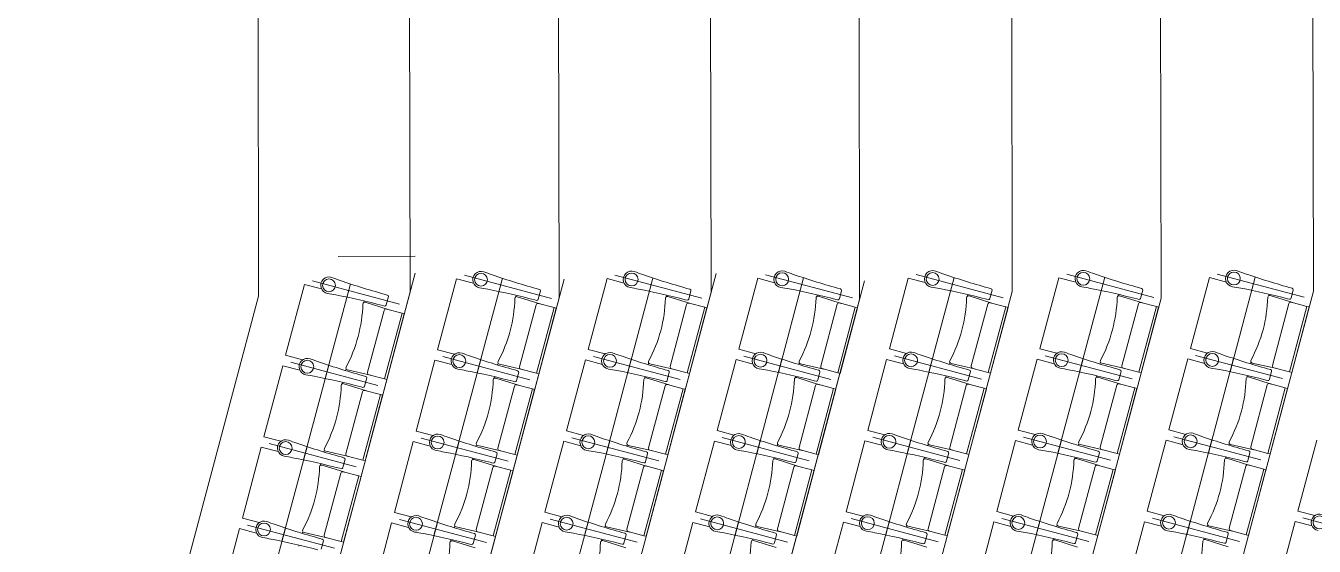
# Model space of a CAD drawing. Header units: millimetres. Extents: x 586 to 1010, y 369 to 668.
# Drawn here: x 692.66 to 701.21, y 467.9 to 471.35 of the extents above; entities that cross this region are included whole.
import ezdxf

# ---------------------------------------------------------------- set-up
doc = ezdxf.new("R2010")
doc.units = ezdxf.units.MM
doc.linetypes.add('CENTER', pattern=[2, 1.25, -0.25, 0.25, -0.25])
doc.linetypes.add('DASHED', pattern=[0.75, 0.5, -0.25])
doc.layers.add('plan line', color=7, linetype='Continuous', lineweight=15)

msp = doc.modelspace()

# ---------------------------------------------------------------- linework, layer by layer
at = {"color": 254, "lineweight": 25}
for points in [[(671.7124, 620.7085), (706.7355, 621.773), (754.2598, 613.8303), (814.6609, 600.1481), (855.7567, 598.0104), (895.0671, 567.0647), (920.0096, 542.0176), (952.0084, 521.2476), (977.2234, 504.6526), (979.6352, 479.2339), (986.3437, 463.8549), (988.7975, 462.3853)], [(654.944, 595.4717), (670.2671, 587.3174), (714.302, 595.1648), (787.0891, 595.1648), (819.3936, 580.9441), (821.0297, 562.8505), (813.4907, 552.7881), (808.7339, 539.6711), (796.4072, 534.7059), (791.0222, 527.249), (791.0222, 507.547), (797.3007, 476.5274), (814.9752, 463.8897), (836.1481, 474.6816), (874.0221, 478.5878), (885.7286, 462.7333), (863.0042, 436.0794), (845.7887, 420.6845), (845.1044, 408.6747)], [(639.2065, 583.4381), (644.7272, 575.638), (657.7961, 553.4401), (668.4043, 543.9291), (682.5178, 548.7307), (692.9838, 555.4778), (711.9339, 556.5828), (734.3456, 532.1334), (750.593, 477.7475), (754.1369, 444.164), (776.4657, 425.4473), (782.6172, 412.2355)]]:
    msp.add_spline(points, degree=3, dxfattribs=at)
at = {"layer": 'plan line'}
for p, q in [((694.2022, 469.5611), (694.1848, 480.569)), ((695.2092, 469.5887), (695.1919, 480.5447)), ((696.1986, 469.5496), (696.1812, 480.5868)), ((697.2082, 469.587), (697.1909, 480.5526)), ((698.195, 469.5381), (698.1775, 480.6046)), ((699.2085, 469.5901), (699.1912, 480.5558)), ((700.1792, 480.6025), (700.1966, 469.5465)), ((701.2087, 469.5933), (701.1914, 480.559)), ((694.7312, 469.8239), (695.2421, 469.8247)), ((695.2423, 469.7129), (693.7264, 464.0195)), ((696.2317, 469.6739), (694.7265, 464.0211)), ((695.5175, 469.6759), (695.3921, 469.205)), ((695.6301, 469.6459), (695.5175, 469.6759)), ((697.2413, 469.7113), (695.7267, 464.0227)), ((696.5176, 469.6775), (696.3922, 469.2066)), ((696.6303, 469.6475), (696.5176, 469.6775)), ((698.228, 469.6624), (696.7268, 464.0243)), ((697.5178, 469.6791), (697.3924, 469.2082)), ((697.6304, 469.6491), (697.5178, 469.6791)), ((698.5179, 469.6806), (698.3925, 469.2097)), ((698.6306, 469.6506), (698.5179, 469.6806)), ((699.518, 469.6822), (699.3926, 469.2113)), ((699.6307, 469.6522), (699.518, 469.6822)), ((700.5181, 469.6838), (700.3928, 469.2129)), ((700.6308, 469.6538), (700.5181, 469.6838)), ((693.6933, 463.8953), (695.2092, 469.5887)), ((694.5078, 469.6386), (694.3824, 469.1677)), ((694.6205, 469.6086), (694.5078, 469.6386)), ((695.6936, 463.8984), (697.2082, 469.587)), ((696.0598, 469.5395), (696.0743, 469.5948)), ((697.06, 469.5411), (697.0744, 469.5964)), ((697.6939, 463.9016), (699.2085, 469.5901)), ((698.0601, 469.5426), (698.0746, 469.5979)), ((699.0602, 469.5442), (699.0747, 469.5995)), ((699.6941, 463.9047), (701.2087, 469.5933)), ((700.0604, 469.5458), (700.0748, 469.6011)), ((700.9123, 469.5666), (700.9141, 469.5737)), ((701.0605, 469.5474), (701.0749, 469.6027)), ((692.6932, 463.8937), (694.2022, 469.5611)), ((694.6935, 463.8968), (696.1986, 469.5496)), ((694.9019, 469.5214), (694.9038, 469.5284)), ((695.0398, 469.4949), (695.0273, 469.498)), ((695.0501, 469.5021), (695.0646, 469.5574)), ((695.9116, 469.5587), (695.9135, 469.5658)), ((696.0495, 469.5323), (696.037, 469.5353)), ((696.6938, 463.9), (698.195, 469.5381)), ((696.9118, 469.5603), (696.9136, 469.5674)), ((697.0496, 469.5338), (697.0371, 469.5369)), ((697.9119, 469.5619), (697.9138, 469.5689)), ((698.0498, 469.5354), (698.0373, 469.5385)), ((700.1966, 469.5465), (698.694, 463.9031)), ((698.912, 469.5635), (698.9139, 469.5705)), ((699.0499, 469.537), (699.0374, 469.54)), ((699.9122, 469.565), (699.914, 469.5721)), ((700.05, 469.5386), (700.0375, 469.5416)), ((701.0501, 469.5401), (701.0376, 469.5432)), ((694.3824, 469.1677), (694.4951, 469.1377)), ((695.3921, 469.205), (695.5048, 469.175)), ((696.3922, 469.2066), (696.5049, 469.1766)), ((697.3924, 469.2082), (697.5051, 469.1782)), ((698.3925, 469.2097), (698.5052, 469.1797)), ((699.3926, 469.2113), (699.5053, 469.1813)), ((700.3928, 469.2129), (700.5054, 469.1829)), ((694.364, 469.0986), (694.2386, 468.6277)), ((694.4767, 469.0686), (694.364, 469.0986)), ((694.7807, 469.0662), (694.7829, 469.0743)), ((695.3737, 469.1359), (695.2483, 468.665)), ((695.4864, 469.1059), (695.3737, 469.1359)), ((695.7904, 469.1035), (695.7926, 469.1117)), ((696.3739, 469.1375), (696.2485, 468.6666)), ((696.4865, 469.1075), (696.3739, 469.1375)), ((696.7906, 469.1051), (696.7927, 469.1132)), ((697.374, 469.1391), (697.2486, 468.6682)), ((697.4867, 469.1091), (697.374, 469.1391)), ((697.7907, 469.1067), (697.7929, 469.1148)), ((698.3741, 469.1407), (698.2487, 468.6698)), ((698.4868, 469.1107), (698.3741, 469.1407)), ((698.7908, 469.1082), (698.793, 469.1164)), ((698.9165, 469.0042), (698.9309, 469.0595)), ((698.9165, 469.0042), (698.9309, 469.0595)), ((699.3742, 469.1422), (699.2489, 468.6713)), ((699.4869, 469.1122), (699.3742, 469.1422)), ((699.791, 469.1098), (699.7931, 469.118)), ((699.9166, 469.0058), (699.931, 469.0611)), ((699.9166, 469.0058), (699.931, 469.0611)), ((700.3744, 469.1438), (700.249, 468.6729)), ((700.487, 469.1138), (700.3744, 469.1438)), ((700.7911, 469.1114), (700.7932, 469.1195)), ((700.9167, 469.0074), (700.9311, 469.0627)), ((700.9167, 469.0074), (700.9311, 469.0627)), ((694.7582, 468.9814), (694.76, 468.9885)), ((694.9064, 468.9622), (694.9208, 469.0174)), ((694.9064, 468.9622), (694.9208, 469.0174)), ((695.7678, 469.0187), (695.7697, 469.0258)), ((695.9057, 468.9923), (695.8932, 468.9953)), ((695.9057, 468.9923), (695.8932, 468.9953)), ((695.916, 468.9995), (695.9305, 469.0548)), ((695.916, 468.9995), (695.9305, 469.0548)), ((696.768, 469.0203), (696.7699, 469.0274)), ((696.9058, 468.9938), (696.8934, 468.9969)), ((696.9058, 468.9938), (696.8934, 468.9969)), ((696.9162, 469.0011), (696.9306, 469.0564)), ((696.9162, 469.0011), (696.9306, 469.0564)), ((697.7681, 469.0219), (697.77, 469.029)), ((697.906, 468.9954), (697.8935, 468.9985)), ((697.906, 468.9954), (697.8935, 468.9985)), ((697.9163, 469.0027), (697.9308, 469.0579)), ((697.9163, 469.0027), (697.9308, 469.0579)), ((698.7683, 469.0235), (698.7701, 469.0305)), ((698.9061, 468.997), (698.8936, 469.0001)), ((698.9061, 468.997), (698.8936, 469.0001)), ((699.7684, 469.0251), (699.7703, 469.0321)), ((699.9062, 468.9986), (699.8938, 469.0016)), ((699.9062, 468.9986), (699.8938, 469.0016)), ((700.7685, 469.0266), (700.7704, 469.0337)), ((700.9064, 469.0002), (700.8939, 469.0032)), ((700.9063, 469.0002), (700.8939, 469.0032)), ((694.896, 468.9549), (694.8835, 468.958)), ((694.896, 468.9549), (694.8835, 468.958)), ((695.2483, 468.665), (695.361, 468.635)), ((696.2485, 468.6666), (696.3611, 468.6366)), ((697.2486, 468.6682), (697.3613, 468.6382)), ((698.2487, 468.6698), (698.3614, 468.6398)), ((699.2489, 468.6713), (699.3615, 468.6413)), ((700.249, 468.6729), (700.3616, 468.6429)), ((694.2203, 468.5586), (694.0949, 468.0877)), ((694.3329, 468.5286), (694.2203, 468.5586)), ((694.2386, 468.6277), (694.3513, 468.5977)), ((695.2299, 468.5959), (695.1045, 468.125)), ((695.3426, 468.5659), (695.2299, 468.5959)), ((695.6466, 468.5635), (695.6488, 468.5717)), ((696.2301, 468.5975), (696.1047, 468.1266)), ((696.3427, 468.5675), (696.2301, 468.5975)), ((696.6468, 468.5651), (696.649, 468.5732)), ((697.2302, 468.5991), (697.1048, 468.1282)), ((697.3429, 468.5691), (697.2302, 468.5991)), ((697.6469, 468.5667), (697.6491, 468.5748)), ((698.2303, 468.6007), (698.105, 468.1298)), ((698.343, 468.5707), (698.2303, 468.6007)), ((698.6471, 468.5683), (698.6492, 468.5764)), ((699.2305, 468.6022), (699.1051, 468.1313)), ((699.3431, 468.5722), (699.2305, 468.6022)), ((699.6472, 468.5698), (699.6493, 468.578)), ((700.2306, 468.6038), (700.1052, 468.1329)), ((700.3432, 468.5738), (700.2306, 468.6038)), ((700.6473, 468.5714), (700.6495, 468.5796)), ((701.2307, 468.6054), (701.1053, 468.1345)), ((694.637, 468.5262), (694.6391, 468.5343)), ((694.7626, 468.4222), (694.777, 468.4775)), ((694.7626, 468.4222), (694.777, 468.4775)), ((695.6241, 468.4788), (695.6259, 468.4858)), ((695.7723, 468.4595), (695.7867, 468.5148)), ((695.7723, 468.4595), (695.7867, 468.5148)), ((696.6242, 468.4803), (696.6261, 468.4874)), ((696.7724, 468.4611), (696.7869, 468.5164)), ((696.7724, 468.4611), (696.7869, 468.5164)), ((697.6244, 468.4819), (697.6262, 468.489)), ((697.7725, 468.4627), (697.787, 468.518)), ((697.7726, 468.4627), (697.787, 468.518)), ((698.6245, 468.4835), (698.6264, 468.4905)), ((698.7727, 468.4642), (698.7871, 468.5195)), ((698.7727, 468.4642), (698.7871, 468.5195)), ((699.6246, 468.4851), (699.6265, 468.4921)), ((699.7625, 468.4586), (699.75, 468.4617)), ((699.7625, 468.4586), (699.75, 468.4617)), ((699.7728, 468.4658), (699.7873, 468.5211)), ((699.7728, 468.4658), (699.7873, 468.5211)), ((700.6247, 468.4867), (700.6266, 468.4937)), ((700.7626, 468.4602), (700.7501, 468.4632)), ((700.7626, 468.4602), (700.7501, 468.4632)), ((700.7729, 468.4674), (700.7874, 468.5227)), ((700.7729, 468.4674), (700.7874, 468.5227)), ((694.6144, 468.4414), (694.6163, 468.4485)), ((694.7522, 468.4149), (694.7398, 468.418)), ((694.7522, 468.4149), (694.7398, 468.418)), ((695.7619, 468.4523), (695.7494, 468.4553)), ((695.7619, 468.4523), (695.7494, 468.4553)), ((696.7621, 468.4539), (696.7496, 468.4569)), ((696.7621, 468.4539), (696.7496, 468.4569)), ((697.7622, 468.4554), (697.7497, 468.4585)), ((697.7622, 468.4554), (697.7497, 468.4585)), ((698.7623, 468.457), (698.7499, 468.4601)), ((698.7623, 468.457), (698.7499, 468.4601)), ((695.1045, 468.125), (695.2172, 468.095)), ((696.1047, 468.1266), (696.2174, 468.0966)), ((697.1048, 468.1282), (697.2175, 468.0982)), ((698.105, 468.1298), (698.2176, 468.0998)), ((699.1051, 468.1313), (699.2178, 468.1013)), ((700.1052, 468.1329), (700.2179, 468.1029)), ((701.1053, 468.1345), (701.218, 468.1045)), ((694.0949, 468.0877), (694.2075, 468.0577)), ((695.0862, 468.0559), (694.9608, 467.585)), ((695.1988, 468.0259), (695.0862, 468.0559)), ((696.0863, 468.0575), (695.9609, 467.5866)), ((696.199, 468.0275), (696.0863, 468.0575)), ((696.503, 468.0251), (696.5052, 468.0333)), ((697.0864, 468.0591), (696.9611, 467.5882)), ((697.1991, 468.0291), (697.0864, 468.0591)), ((697.5032, 468.0267), (697.5053, 468.0348)), ((698.0866, 468.0607), (697.9612, 467.5898)), ((698.1992, 468.0307), (698.0866, 468.0607)), ((698.5033, 468.0283), (698.5054, 468.0364)), ((699.0867, 468.0623), (698.9613, 467.5914)), ((699.1994, 468.0323), (699.0867, 468.0623)), ((699.5034, 468.0299), (699.5056, 468.038)), ((700.0868, 468.0638), (699.9614, 467.5929)), ((700.1995, 468.0338), (700.0868, 468.0638)), ((700.5035, 468.0314), (700.5057, 468.0396)), ((701.0869, 468.0654), (700.9615, 467.5945)), ((701.1996, 468.0354), (701.0869, 468.0654)), ((694.0765, 468.0186), (693.9511, 467.5477)), ((694.1891, 467.9886), (694.0765, 468.0186)), ((694.4932, 467.9862), (694.4953, 467.9943)), ((695.5029, 468.0235), (695.505, 468.0317)), ((695.6285, 467.9195), (695.6429, 467.9748)), ((695.6285, 467.9195), (695.6429, 467.9748)), ((696.4804, 467.9404), (696.4823, 467.9474)), ((696.6286, 467.9211), (696.6431, 467.9764)), ((696.6286, 467.9211), (696.6431, 467.9764)), ((697.4806, 467.9419), (697.4825, 467.949)), ((697.6288, 467.9227), (697.6432, 467.978)), ((697.6288, 467.9227), (697.6432, 467.978)), ((698.4807, 467.9435), (698.4826, 467.9506)), ((698.6289, 467.9243), (698.6434, 467.9796)), ((698.6289, 467.9243), (698.6434, 467.9796)), ((699.4808, 467.9451), (699.4827, 467.9521)), ((699.629, 467.9258), (699.6435, 467.9811)), ((699.629, 467.9258), (699.6435, 467.9811)), ((700.4809, 467.9467), (700.4828, 467.9537)), ((700.6291, 467.9274), (700.6436, 467.9827)), ((700.6291, 467.9274), (700.6436, 467.9827)), ((694.4706, 467.9014), (694.4725, 467.9085)), ((694.6188, 467.8822), (694.6333, 467.9375)), ((694.6188, 467.8822), (694.6333, 467.9375)), ((695.4803, 467.9388), (695.4822, 467.9458)), ((695.6181, 467.9123), (695.6057, 467.9154)), ((695.6181, 467.9123), (695.6057, 467.9154)), ((696.6183, 467.9139), (696.6058, 467.9169)), ((696.6183, 467.9139), (696.6058, 467.9169)), ((697.6184, 467.9154), (697.606, 467.9185)), ((697.6184, 467.9154), (697.606, 467.9185)), ((698.6186, 467.917), (698.6061, 467.9201)), ((698.6186, 467.917), (698.6061, 467.9201)), ((699.6187, 467.9186), (699.6062, 467.9217)), ((699.6187, 467.9186), (699.6062, 467.9217)), ((700.6188, 467.9202), (700.6063, 467.9232)), ((700.6188, 467.9202), (700.6063, 467.9232))]:
    msp.add_line(p, q, dxfattribs=at)
at = {"layer": 'plan line', "linetype": 'CENTER', "ltscale": 3}
for p, q in [((695.1379, 469.5078), (694.5601, 469.6616)), ((696.1475, 469.5451), (695.5697, 469.699)), ((697.1477, 469.5467), (696.5699, 469.7006)), ((698.1478, 469.5483), (697.57, 469.7021)), ((699.148, 469.5499), (698.5702, 469.7037)), ((700.1481, 469.5514), (699.5703, 469.7053)), ((701.1482, 469.553), (700.5704, 469.7069)), ((696.0038, 469.0052), (695.426, 469.159)), ((696.0038, 469.0052), (695.426, 469.159)), ((697.0039, 469.0067), (696.4261, 469.1606)), ((697.0039, 469.0067), (696.4261, 469.1606)), ((698.0041, 469.0083), (697.4263, 469.1622)), ((698.0041, 469.0083), (697.4263, 469.1622)), ((699.0042, 469.0099), (698.4264, 469.1637)), ((699.0042, 469.0099), (698.4264, 469.1637)), ((700.0043, 469.0115), (699.4265, 469.1653)), ((700.0043, 469.0115), (699.4265, 469.1653)), ((701.0044, 469.013), (700.4266, 469.1669)), ((701.0044, 469.013), (700.4266, 469.1669)), ((694.9941, 468.9678), (694.4163, 469.1216)), ((694.9941, 468.9678), (694.4163, 469.1216)), ((694.8503, 468.4278), (694.2725, 468.5817)), ((694.8503, 468.4278), (694.2725, 468.5817)), ((695.86, 468.4652), (695.2822, 468.619)), ((695.86, 468.4652), (695.2822, 468.619)), ((696.8601, 468.4667), (696.2823, 468.6206)), ((696.8601, 468.4667), (696.2823, 468.6206)), ((697.8603, 468.4683), (697.2825, 468.6222)), ((697.8603, 468.4683), (697.2825, 468.6222)), ((698.8604, 468.4699), (698.2826, 468.6237)), ((698.8604, 468.4699), (698.2826, 468.6237)), ((699.8605, 468.4715), (699.2827, 468.6253)), ((699.8605, 468.4715), (699.2827, 468.6253)), ((700.8606, 468.4731), (700.2828, 468.6269)), ((700.8606, 468.4731), (700.2828, 468.6269)), ((694.7065, 467.8878), (694.1287, 468.0417)), ((694.7065, 467.8878), (694.1287, 468.0417)), ((695.7162, 467.9252), (695.1384, 468.079)), ((695.7162, 467.9252), (695.1384, 468.079)), ((696.7164, 467.9268), (696.1386, 468.0806)), ((696.7164, 467.9268), (696.1386, 468.0806)), ((697.7165, 467.9283), (697.1387, 468.0822)), ((697.7165, 467.9283), (697.1387, 468.0822)), ((698.7166, 467.9299), (698.1388, 468.0838)), ((698.7166, 467.9299), (698.1388, 468.0838)), ((699.7168, 467.9315), (699.139, 468.0853)), ((699.7168, 467.9315), (699.139, 468.0853)), ((700.7169, 467.9331), (700.1391, 468.0869)), ((700.7169, 467.9331), (700.1391, 468.0869)), ((701.717, 467.9346), (701.1392, 468.0885)), ((701.717, 467.9346), (701.1392, 468.0885))]:
    msp.add_line(p, q, dxfattribs=at)
at = {"layer": 'plan line', "linetype": 'DASHED', "ltscale": 3}
for p, q in [((695.822, 469.6788), (695.6549, 469.0512)), ((696.8222, 469.6804), (696.655, 469.0527)), ((697.8223, 469.682), (697.6552, 469.0543)), ((698.8224, 469.6836), (698.6553, 469.0559)), ((699.8226, 469.6852), (699.6554, 469.0575)), ((700.8227, 469.6867), (700.6555, 469.0591)), ((694.8123, 469.6415), (694.6452, 469.0138)), ((699.6788, 469.1452), (699.5117, 468.5175)), ((700.6789, 469.1467), (700.5118, 468.5191)), ((694.6686, 469.1015), (694.5014, 468.4738)), ((695.6782, 469.1389), (695.5111, 468.5112)), ((696.6784, 469.1404), (696.5113, 468.5128)), ((697.6785, 469.142), (697.5114, 468.5143)), ((698.6787, 469.1436), (698.5115, 468.5159)), ((694.5248, 468.5615), (694.3577, 467.9338)), ((695.5345, 468.5989), (695.3673, 467.9712)), ((696.5346, 468.6004), (696.3675, 467.9728)), ((697.5348, 468.602), (697.3676, 467.9744)), ((698.5349, 468.6036), (698.3678, 467.9759)), ((699.535, 468.6052), (699.3679, 467.9775)), ((700.5351, 468.6068), (700.368, 467.9791)), ((695.3907, 468.0589), (695.2236, 467.4312)), ((696.3908, 468.0605), (696.2237, 467.4328)), ((697.391, 468.062), (697.2239, 467.4344)), ((698.3911, 468.0636), (698.224, 467.4359)), ((699.3912, 468.0652), (699.2241, 467.4375)), ((700.3913, 468.0668), (700.2242, 467.4391)), ((694.381, 468.0215), (694.2139, 467.3939))]:
    msp.add_line(p, q, dxfattribs=at)
at = {"layer": 'plan line'}
for points in [[(694.9467, 469.0363), (694.7923, 469.0714, -0.474715), (694.7836, 469.0889, 0.115865), (694.8952, 469.5084, -0.474715), (694.9115, 469.5193), (695.0627, 469.4719)], [(695.9564, 469.0736), (695.802, 469.1087, -0.474715), (695.7932, 469.1263, 0.115865), (695.9049, 469.5457, -0.474715), (695.9212, 469.5566), (696.0724, 469.5093)], [(696.0487, 469.0491), (695.9453, 469.0766, -0.414214), (695.9363, 469.0921), (696.0458, 469.5032, -0.414214), (696.0613, 469.5122), (696.1655, 469.4845), (696.0487, 469.0491)], [(696.9565, 469.0752), (696.8021, 469.1103, -0.474715), (696.7934, 469.1279, 0.115865), (696.9051, 469.5473, -0.474715), (696.9214, 469.5582), (697.0725, 469.5109)], [(697.0489, 469.0507), (696.9455, 469.0782, -0.414214), (696.9365, 469.0937), (697.0459, 469.5048, -0.414214), (697.0615, 469.5138), (697.1656, 469.4861), (697.0489, 469.0507)], [(697.9567, 469.0768), (697.8022, 469.1119, -0.474715), (697.7935, 469.1294, 0.115865), (697.9052, 469.5489, -0.474715), (697.9215, 469.5598), (698.0727, 469.5124)], [(698.049, 469.0522), (697.9456, 469.0797, -0.414214), (697.9366, 469.0953), (698.0461, 469.5064, -0.414214), (698.0616, 469.5154), (698.1658, 469.4877), (698.049, 469.0522)], [(698.9568, 469.0784), (698.8024, 469.1134, -0.474715), (698.7937, 469.131, 0.115865), (698.9053, 469.5505, -0.474715), (698.9216, 469.5614), (699.0728, 469.514)], [(699.0492, 469.0538), (698.9457, 469.0813, -0.414214), (698.9367, 469.0969), (699.0462, 469.508, -0.414214), (699.0617, 469.517), (699.1659, 469.4893), (699.0492, 469.0538)], [(699.9569, 469.08), (699.8025, 469.115, -0.474715), (699.7938, 469.1326, 0.115865), (699.9055, 469.552, -0.474715), (699.9218, 469.5629), (700.0729, 469.5156)], [(700.0493, 469.0554), (699.9459, 469.0829, -0.414214), (699.9368, 469.0984), (700.0463, 469.5095, -0.414214), (700.0618, 469.5185), (700.166, 469.4908), (700.0493, 469.0554)], [(700.957, 469.0815), (700.8026, 469.1166, -0.474715), (700.7939, 469.1342, 0.115865), (700.9056, 469.5536, -0.474715), (700.9219, 469.5645), (701.073, 469.5172)], [(701.0494, 469.057), (700.946, 469.0845, -0.414214), (700.937, 469.1), (701.0464, 469.5111, -0.414214), (701.062, 469.5201), (701.1661, 469.4924), (701.0494, 469.057)], [(695.0391, 469.0117), (694.9356, 469.0392, -0.414214), (694.9266, 469.0548), (695.0361, 469.4659, -0.414214), (695.0516, 469.4749), (695.1558, 469.4472), (695.0391, 469.0117)], [(694.8029, 468.4963), (694.6485, 468.5314, -0.474715), (694.6398, 468.5489, 0.115865), (694.7515, 468.9684, -0.474715), (694.7678, 468.9793), (694.9189, 468.9319)], [(695.8126, 468.5337), (695.6582, 468.5687, -0.474715), (695.6495, 468.5863, 0.115865), (695.7611, 469.0057, -0.474715), (695.7774, 469.0166), (695.9286, 468.9693)], [(696.8127, 468.5352), (696.6583, 468.5703, -0.474715), (696.6496, 468.5879, 0.115865), (696.7613, 469.0073, -0.474715), (696.7776, 469.0182), (696.9287, 468.9709)], [(696.9051, 468.5107), (696.8017, 468.5382, -0.414214), (696.7927, 468.5537), (696.9021, 468.9648, -0.414214), (696.9177, 468.9738), (697.0218, 468.9461), (696.9051, 468.5107)], [(697.8129, 468.5368), (697.6585, 468.5719, -0.474715), (697.6497, 468.5894, 0.115865), (697.7614, 469.0089, -0.474715), (697.7777, 469.0198), (697.9289, 468.9725)], [(697.9052, 468.5122), (697.8018, 468.5398, -0.414214), (697.7928, 468.5553), (697.9023, 468.9664, -0.414214), (697.9178, 468.9754), (698.022, 468.9477), (697.9052, 468.5122)], [(698.813, 468.5384), (698.6586, 468.5735, -0.474715), (698.6499, 468.591, 0.115865), (698.7616, 469.0105, -0.474715), (698.7779, 469.0214), (698.929, 468.974)], [(698.9054, 468.5138), (698.802, 468.5413, -0.414214), (698.793, 468.5569), (698.9024, 468.968, -0.414214), (698.918, 468.977), (699.0221, 468.9493), (698.9054, 468.5138)], [(699.8131, 468.54), (699.6587, 468.575, -0.474715), (699.65, 468.5926, 0.115865), (699.7617, 469.012, -0.474715), (699.778, 469.023), (699.9291, 468.9756)], [(699.9055, 468.5154), (699.8021, 468.5429, -0.414214), (699.7931, 468.5584), (699.9025, 468.9695, -0.414214), (699.9181, 468.9786), (700.0222, 468.9509), (699.9055, 468.5154)], [(700.8133, 468.5415), (700.6588, 468.5766, -0.474715), (700.6501, 468.5942, 0.115865), (700.7618, 469.0136, -0.474715), (700.7781, 469.0245), (700.9292, 468.9772)], [(700.9056, 468.517), (700.8022, 468.5445, -0.414214), (700.7932, 468.56), (700.9026, 468.9711, -0.414214), (700.9182, 468.9801), (701.0223, 468.9524), (700.9056, 468.517)], [(694.8953, 468.4717), (694.7919, 468.4992, -0.414214), (694.7829, 468.5148), (694.8923, 468.9259, -0.414214), (694.9079, 468.9349), (695.012, 468.9072), (694.8953, 468.4717)], [(695.905, 468.5091), (695.8015, 468.5366, -0.414214), (695.7925, 468.5521), (695.902, 468.9632, -0.414214), (695.9175, 468.9722), (696.0217, 468.9445), (695.905, 468.5091)], [(695.6688, 467.9937), (695.5144, 468.0287, -0.474715), (695.5057, 468.0463, 0.115865), (695.6174, 468.4657, -0.474715), (695.6337, 468.4767), (695.7848, 468.4293)], [(696.669, 467.9952), (696.5146, 468.0303, -0.474715), (696.5058, 468.0479, 0.115865), (696.6175, 468.4673, -0.474715), (696.6338, 468.4782), (696.785, 468.4309)], [(697.6691, 467.9968), (697.5147, 468.0319, -0.474715), (697.506, 468.0495, 0.115865), (697.6177, 468.4689, -0.474715), (697.634, 468.4798), (697.7851, 468.4325)], [(698.6692, 467.9984), (698.5148, 468.0335, -0.474715), (698.5061, 468.051, 0.115865), (698.6178, 468.4705, -0.474715), (698.6341, 468.4814), (698.7852, 468.434)], [(699.6694, 468), (699.5149, 468.035, -0.474715), (699.5062, 468.0526, 0.115865), (699.6179, 468.4721, -0.474715), (699.6342, 468.483), (699.7854, 468.4356)], [(700.6695, 468.0016), (700.5151, 468.0366, -0.474715), (700.5063, 468.0542, 0.115865), (700.618, 468.4736, -0.474715), (700.6343, 468.4845), (700.7855, 468.4372)], [(694.6591, 467.9563), (694.5047, 467.9914, -0.474715), (694.496, 468.009, 0.115865), (694.6077, 468.4284, -0.474715), (694.624, 468.4393), (694.7751, 468.392)], [(694.7515, 467.9318), (694.6481, 467.9593, -0.414214), (694.6391, 467.9748), (694.7485, 468.3859, -0.414214), (694.7641, 468.3949), (694.8682, 468.3672), (694.7515, 467.9318)], [(695.7612, 467.9691), (695.6578, 467.9966, -0.414214), (695.6488, 468.0122), (695.7582, 468.4233, -0.414214), (695.7738, 468.4323), (695.8779, 468.4046), (695.7612, 467.9691)], [(696.7613, 467.9707), (696.6579, 467.9982, -0.414214), (696.6489, 468.0137), (696.7584, 468.4248, -0.414214), (696.7739, 468.4338), (696.8781, 468.4061), (696.7613, 467.9707)], [(697.7615, 467.9723), (697.6581, 467.9998, -0.414214), (697.649, 468.0153), (697.7585, 468.4264, -0.414214), (697.774, 468.4354), (697.8782, 468.4077), (697.7615, 467.9723)], [(698.7616, 467.9738), (698.6582, 468.0013, -0.414214), (698.6492, 468.0169), (698.7586, 468.428, -0.414214), (698.7742, 468.437), (698.8783, 468.4093), (698.7616, 467.9738)], [(699.7617, 467.9754), (699.6583, 468.0029, -0.414214), (699.6493, 468.0185), (699.7588, 468.4296, -0.414214), (699.7743, 468.4386), (699.8785, 468.4109), (699.7617, 467.9754)], [(700.7618, 467.977), (700.6584, 468.0045, -0.414214), (700.6494, 468.02), (700.7589, 468.4311, -0.414214), (700.7744, 468.4401), (700.8786, 468.4124), (700.7618, 467.977)], [(695.525, 467.4537), (695.3706, 467.4887, -0.474715), (695.3619, 467.5063, 0.115865), (695.4736, 467.9258, -0.474715), (695.4899, 467.9367), (695.641, 467.8893)], [(696.5252, 467.4553), (696.3708, 467.4903, -0.474715), (696.3621, 467.5079, 0.115865), (696.4737, 467.9273, -0.474715), (696.49, 467.9382), (696.6412, 467.8909)], [(697.5253, 467.4568), (697.3709, 467.4919, -0.474715), (697.3622, 467.5095, 0.115865), (697.4739, 467.9289, -0.474715), (697.4902, 467.9398), (697.6413, 467.8925)], [(698.5255, 467.4584), (698.371, 467.4935, -0.474715), (698.3623, 467.5111, 0.115865), (698.474, 467.9305, -0.474715), (698.4903, 467.9414), (698.6415, 467.8941)], [(699.5256, 467.46), (699.3712, 467.4951, -0.474715), (699.3624, 467.5126, 0.115865), (699.4741, 467.9321, -0.474715), (699.4904, 467.943), (699.6416, 467.8956)], [(700.5257, 467.4616), (700.3713, 467.4966, -0.474715), (700.3626, 467.5142, 0.115865), (700.4742, 467.9337, -0.474715), (700.4905, 467.9446), (700.6417, 467.8972)]]:
    msp.add_lwpolyline(points, format="xyb", dxfattribs=at)
for points in [[(698.0645, 469.0481), (698.1805, 469.4838), (698.1658, 469.4877), (698.049, 469.0522), (698.0645, 469.0481)], [(699.0646, 469.0497), (699.1806, 469.4853), (699.1659, 469.4893), (699.0492, 469.0538), (699.0646, 469.0497)], [(700.0647, 469.0513), (700.1807, 469.4869), (700.166, 469.4908), (700.0493, 469.0554), (700.0647, 469.0513)], [(701.0648, 469.0529), (701.1808, 469.4885), (701.1661, 469.4924), (701.0494, 469.057), (701.0648, 469.0529)], [(695.0545, 469.0076), (695.1705, 469.4433), (695.1558, 469.4472), (695.0391, 469.0117), (695.0545, 469.0076)], [(696.0642, 469.045), (696.1802, 469.4806), (696.1655, 469.4845), (696.0487, 469.0491), (696.0642, 469.045)], [(697.0643, 469.0465), (697.1803, 469.4822), (697.1656, 469.4861), (697.0489, 469.0507), (697.0643, 469.0465)], [(694.9107, 468.4676), (695.0267, 468.9033), (695.012, 468.9072), (694.8953, 468.4717), (694.9107, 468.4676)], [(695.9204, 468.505), (696.0364, 468.9406), (696.0217, 468.9445), (695.905, 468.5091), (695.9204, 468.505)], [(696.9206, 468.5066), (697.0366, 468.9422), (697.0218, 468.9461), (696.9051, 468.5107), (696.9206, 468.5066)], [(697.9207, 468.5081), (698.0367, 468.9438), (698.022, 468.9477), (697.9052, 468.5122), (697.9207, 468.5081)], [(698.9208, 468.5097), (699.0368, 468.9454), (699.0221, 468.9493), (698.9054, 468.5138), (698.9208, 468.5097)], [(699.921, 468.5113), (700.037, 468.9469), (700.0222, 468.9509), (699.9055, 468.5154), (699.921, 468.5113)], [(700.9211, 468.5129), (701.0371, 468.9485), (701.0223, 468.9524), (700.9056, 468.517), (700.9211, 468.5129)], [(695.7766, 467.965), (695.8926, 468.4006), (695.8779, 468.4046), (695.7612, 467.9691), (695.7766, 467.965)], [(696.7768, 467.9666), (696.8928, 468.4022), (696.8781, 468.4061), (696.7613, 467.9707), (696.7768, 467.9666)], [(697.7769, 467.9681), (697.8929, 468.4038), (697.8782, 468.4077), (697.7615, 467.9723), (697.7769, 467.9681)], [(698.7771, 467.9697), (698.8931, 468.4054), (698.8783, 468.4093), (698.7616, 467.9738), (698.7771, 467.9697)], [(699.7772, 467.9713), (699.8932, 468.4069), (699.8785, 468.4109), (699.7617, 467.9754), (699.7772, 467.9713)], [(700.7773, 467.9729), (700.8933, 468.4085), (700.8786, 468.4124), (700.7618, 467.977), (700.7773, 467.9729)], [(694.767, 467.9276), (694.883, 468.3633), (694.8682, 468.3672), (694.7515, 467.9318), (694.767, 467.9276)]]:
    msp.add_lwpolyline(points, dxfattribs=at)
for centre in [(694.6703, 469.6319), (695.68, 469.6693), (696.6801, 469.6709), (697.6803, 469.6724), (698.6804, 469.674), (699.6805, 469.6756), (700.6806, 469.6772), (695.5362, 469.1293), (695.5362, 469.1293), (696.5363, 469.1309), (696.5363, 469.1309), (697.5365, 469.1324), (697.5365, 469.1324), (698.5366, 469.134), (698.5366, 469.134), (699.5367, 469.1356), (699.5367, 469.1356), (700.5368, 469.1372), (700.5368, 469.1372), (694.5265, 469.0919), (694.5265, 469.0919), (695.3924, 468.5893), (695.3924, 468.5893), (696.3926, 468.5909), (696.3926, 468.5909), (697.3927, 468.5925), (697.3927, 468.5925), (698.3928, 468.594), (698.3928, 468.594), (699.393, 468.5956), (699.3929, 468.5956), (700.3931, 468.5972), (700.3931, 468.5972), (694.3827, 468.552), (694.3827, 468.552), (694.239, 468.012), (694.239, 468.012), (695.2486, 468.0493), (695.2486, 468.0493), (696.2488, 468.0509), (696.2488, 468.0509), (697.2489, 468.0525), (697.2489, 468.0525), (698.2491, 468.0541), (698.2491, 468.0541), (699.2492, 468.0556), (699.2492, 468.0556), (700.2493, 468.0572), (700.2493, 468.0572), (701.2494, 468.0588), (701.2494, 468.0588)]:
    msp.add_circle(centre, 0.0427, dxfattribs=at)
for centre, radius, start, end in [((694.6705, 469.6322), 0.0554, 71.59604, 259.63843), ((696.07, 473.3908), 3.9554, 249.54986, 250.41796), ((696.4698, 474.7059), 5.3287, 251.10734, 254.63093), ((695.6802, 469.6696), 0.0554, 71.59604, 259.63843), ((697.0797, 473.4282), 3.9554, 249.54986, 250.41796), ((697.4794, 474.7432), 5.3287, 251.10734, 254.63093), ((696.6804, 469.6711), 0.0554, 71.59604, 259.63843), ((698.0798, 473.4298), 3.9554, 249.54986, 250.41796), ((698.4796, 474.7448), 5.3287, 251.10734, 254.63093), ((697.6805, 469.6727), 0.0554, 71.59604, 259.63843), ((699.08, 473.4313), 3.9554, 249.54986, 250.41796), ((699.4797, 474.7464), 5.3287, 251.10734, 254.63093), ((698.6806, 469.6743), 0.0554, 71.59604, 259.63843), ((700.0801, 473.4329), 3.9554, 249.54986, 250.41796), ((700.4799, 474.748), 5.3287, 251.10734, 254.63093), ((699.6808, 469.6759), 0.0554, 71.59604, 259.63843), ((701.0802, 473.4345), 3.9554, 249.54986, 250.41796), ((701.48, 474.7495), 5.3287, 251.10734, 254.63093), ((700.6809, 469.6775), 0.0554, 71.59604, 259.63843), ((702.0803, 473.4361), 3.9554, 249.54986, 250.41796), ((702.4801, 474.7511), 5.3287, 251.10734, 254.63093), ((694.5243, 468.5924), 0.9947, 78.86278, 82.12559), ((695.534, 468.6297), 0.9947, 78.86278, 82.12559), ((694.7783, 464.6999), 4.9966, 75.40905, 79.06463), ((696.0646, 469.5957), 0.00967, 354.26425, 75.71472), ((696.5341, 468.6313), 0.9947, 78.86278, 82.12559), ((695.7784, 464.7014), 4.9966, 75.40905, 79.06463), ((697.0648, 469.5973), 0.00967, 354.26425, 75.71472), ((697.5343, 468.6329), 0.9947, 78.86278, 82.12559), ((696.7786, 464.703), 4.9966, 75.40905, 79.06463), ((698.0649, 469.5989), 0.00967, 354.26425, 75.71472), ((698.5344, 468.6345), 0.9947, 78.86278, 82.12559), ((697.7787, 464.7046), 4.9966, 75.40905, 79.06463), ((699.0651, 469.6005), 0.00967, 354.26425, 75.71472), ((699.5345, 468.636), 0.9947, 78.86278, 82.12559), ((698.7788, 464.7062), 4.9966, 75.40905, 79.06463), ((700.0652, 469.6021), 0.00967, 354.26425, 75.71472), ((700.5346, 468.6376), 0.9947, 78.86278, 82.12559), ((699.7789, 464.7077), 4.9966, 75.40905, 79.06463), ((701.0653, 469.6036), 0.00967, 354.26425, 75.71472), ((693.7686, 464.6625), 4.9966, 75.40905, 79.06463), ((695.0408, 469.5042), 0.00935, 263.52877, 336.65202), ((695.055, 469.5584), 0.00967, 354.26425, 75.71472), ((696.0505, 469.5415), 0.00935, 263.52877, 336.65202), ((697.0507, 469.5431), 0.00935, 263.52877, 336.65202), ((698.0508, 469.5447), 0.00935, 263.52877, 336.65202), ((699.0509, 469.5463), 0.00935, 263.52877, 336.65202), ((700.0511, 469.5479), 0.00935, 263.52877, 336.65202), ((701.0512, 469.5494), 0.00935, 263.52877, 336.65202), ((694.5268, 469.0922), 0.0554, 71.59604, 259.63843), ((694.5268, 469.0922), 0.0554, 71.59604, 259.63843), ((695.5364, 469.1296), 0.0554, 71.59604, 259.63843), ((695.5364, 469.1296), 0.0554, 71.59604, 259.63843), ((696.9359, 472.8882), 3.9554, 249.54986, 250.41796), ((696.9359, 472.8882), 3.9554, 249.54986, 250.41796), ((697.3357, 474.2032), 5.3287, 251.10734, 254.63093), ((697.3357, 474.2032), 5.3287, 251.10734, 254.63093), ((696.5366, 469.1312), 0.0554, 71.59604, 259.63843), ((696.5366, 469.1312), 0.0554, 71.59604, 259.63843), ((697.9361, 472.8898), 3.9554, 249.54986, 250.41796), ((697.9361, 472.8898), 3.9554, 249.54986, 250.41796), ((698.3358, 474.2048), 5.3287, 251.10734, 254.63093), ((698.3358, 474.2048), 5.3287, 251.10734, 254.63093), ((697.5367, 469.1327), 0.0554, 71.59604, 259.63843), ((697.5367, 469.1327), 0.0554, 71.59604, 259.63843), ((698.9362, 472.8914), 3.9554, 249.54986, 250.41796), ((698.9362, 472.8914), 3.9554, 249.54986, 250.41796), ((699.3359, 474.2064), 5.3287, 251.10734, 254.63093), ((699.3359, 474.2064), 5.3287, 251.10734, 254.63093), ((698.5369, 469.1343), 0.0554, 71.59604, 259.63843), ((698.5369, 469.1343), 0.0554, 71.59604, 259.63843), ((699.9363, 472.8929), 3.9554, 249.54986, 250.41796), ((699.9363, 472.8929), 3.9554, 249.54986, 250.41796), ((700.3361, 474.208), 5.3287, 251.10734, 254.63093), ((700.3361, 474.208), 5.3287, 251.10734, 254.63093), ((699.537, 469.1359), 0.0554, 71.59604, 259.63843), ((699.537, 469.1359), 0.0554, 71.59604, 259.63843), ((700.9364, 472.8945), 3.9554, 249.54986, 250.41796), ((700.9364, 472.8945), 3.9554, 249.54986, 250.41796), ((701.3362, 474.2096), 5.3287, 251.10734, 254.63093), ((701.3362, 474.2096), 5.3287, 251.10734, 254.63093), ((700.5371, 469.1375), 0.0554, 71.59604, 259.63843), ((700.5371, 469.1375), 0.0554, 71.59604, 259.63843), ((701.9366, 472.8961), 3.9554, 249.54986, 250.41796), ((701.9366, 472.8961), 3.9554, 249.54986, 250.41796), ((702.3363, 474.2111), 5.3287, 251.10734, 254.63093), ((702.3363, 474.2111), 5.3287, 251.10734, 254.63093), ((695.9262, 472.8509), 3.9554, 249.54986, 250.41796), ((695.9262, 472.8509), 3.9554, 249.54986, 250.41796), ((696.326, 474.1659), 5.3287, 251.10734, 254.63093), ((696.326, 474.1659), 5.3287, 251.10734, 254.63093), ((695.3902, 468.0897), 0.9947, 78.86278, 82.12559), ((695.3902, 468.0897), 0.9947, 78.86278, 82.12559), ((694.6345, 464.1599), 4.9966, 75.40905, 79.06463), ((694.6345, 464.1599), 4.9966, 75.40905, 79.06463), ((695.9209, 469.0558), 0.00967, 354.26425, 75.71472), ((695.9209, 469.0558), 0.00967, 354.26425, 75.71472), ((696.3904, 468.0913), 0.9947, 78.86278, 82.12559), ((696.3904, 468.0913), 0.9947, 78.86278, 82.12559), ((695.6346, 464.1614), 4.9966, 75.40905, 79.06463), ((695.6346, 464.1614), 4.9966, 75.40905, 79.06463), ((696.921, 469.0573), 0.00967, 354.26425, 75.71472), ((696.921, 469.0573), 0.00967, 354.26425, 75.71472), ((697.3905, 468.0929), 0.9947, 78.86278, 82.12559), ((697.3905, 468.0929), 0.9947, 78.86278, 82.12559), ((696.6348, 464.163), 4.9966, 75.40905, 79.06463), ((696.6348, 464.163), 4.9966, 75.40905, 79.06463), ((697.9212, 469.0589), 0.00967, 354.26425, 75.71472), ((697.9212, 469.0589), 0.00967, 354.26425, 75.71472), ((698.3906, 468.0945), 0.9947, 78.86278, 82.12559), ((698.3906, 468.0945), 0.9947, 78.86278, 82.12559), ((697.6349, 464.1646), 4.9966, 75.40905, 79.06463), ((697.6349, 464.1646), 4.9966, 75.40905, 79.06463), ((698.9213, 469.0605), 0.00967, 354.26425, 75.71472), ((698.9213, 469.0605), 0.00967, 354.26425, 75.71472), ((699.3907, 468.096), 0.9947, 78.86278, 82.12559), ((699.3907, 468.096), 0.9947, 78.86278, 82.12559), ((698.635, 464.1662), 4.9966, 75.40905, 79.06463), ((698.635, 464.1662), 4.9966, 75.40905, 79.06463), ((699.9214, 469.0621), 0.00967, 354.26425, 75.71472), ((699.9214, 469.0621), 0.00967, 354.26425, 75.71472), ((700.3909, 468.0976), 0.9947, 78.86278, 82.12559), ((700.3909, 468.0976), 0.9947, 78.86278, 82.12559), ((699.6351, 464.1678), 4.9966, 75.40905, 79.06463), ((699.6351, 464.1678), 4.9966, 75.40905, 79.06463), ((700.9215, 469.0636), 0.00967, 354.26425, 75.71472), ((700.9215, 469.0636), 0.00967, 354.26425, 75.71472), ((694.3805, 468.0524), 0.9947, 78.86278, 82.12559), ((694.3805, 468.0524), 0.9947, 78.86278, 82.12559), ((693.6248, 464.1225), 4.9966, 75.40905, 79.06463), ((693.6248, 464.1225), 4.9966, 75.40905, 79.06463), ((694.9112, 469.0184), 0.00967, 354.26425, 75.71472), ((694.9112, 469.0184), 0.00967, 354.26425, 75.71472), ((695.9067, 469.0016), 0.00935, 263.52877, 336.65202), ((695.9068, 469.0016), 0.00935, 263.52877, 336.65202), ((696.9069, 469.0031), 0.00935, 263.52877, 336.65202), ((696.9069, 469.0031), 0.00935, 263.52877, 336.65202), ((697.907, 469.0047), 0.00935, 263.52877, 336.65202), ((697.907, 469.0047), 0.00935, 263.52877, 336.65202), ((698.9072, 469.0063), 0.00935, 263.52877, 336.65202), ((698.9072, 469.0063), 0.00935, 263.52877, 336.65202), ((699.9073, 469.0079), 0.00935, 263.52877, 336.65202), ((699.9073, 469.0079), 0.00935, 263.52877, 336.65202), ((700.9074, 469.0094), 0.00935, 263.52877, 336.65202), ((700.9074, 469.0094), 0.00935, 263.52877, 336.65202), ((694.8971, 468.9642), 0.00935, 263.52877, 336.65202), ((694.8971, 468.9642), 0.00935, 263.52877, 336.65202), ((695.3927, 468.5896), 0.0554, 71.59604, 259.63843), ((695.3927, 468.5896), 0.0554, 71.59604, 259.63843), ((696.7921, 472.3482), 3.9554, 249.54986, 250.41796), ((696.7921, 472.3482), 3.9554, 249.54986, 250.41796), ((696.3928, 468.5912), 0.0554, 71.59604, 259.63843), ((696.3928, 468.5912), 0.0554, 71.59604, 259.63843), ((697.7923, 472.3498), 3.9554, 249.54986, 250.41796), ((697.7923, 472.3498), 3.9554, 249.54986, 250.41796), ((697.393, 468.5927), 0.0554, 71.59604, 259.63843), ((697.393, 468.5927), 0.0554, 71.59604, 259.63843), ((698.7924, 472.3514), 3.9554, 249.54986, 250.41796), ((698.7924, 472.3514), 3.9554, 249.54986, 250.41796), ((698.3931, 468.5943), 0.0554, 71.59604, 259.63843), ((698.3931, 468.5943), 0.0554, 71.59604, 259.63843), ((699.7925, 472.3529), 3.9554, 249.54986, 250.41796), ((699.7925, 472.3529), 3.9554, 249.54986, 250.41796), ((699.3932, 468.5959), 0.0554, 71.59604, 259.63843), ((699.3932, 468.5959), 0.0554, 71.59604, 259.63843), ((700.7927, 472.3545), 3.9554, 249.54986, 250.41796), ((700.7927, 472.3545), 3.9554, 249.54986, 250.41796), ((700.3933, 468.5975), 0.0554, 71.59604, 259.63843), ((700.3933, 468.5975), 0.0554, 71.59604, 259.63843), ((701.7928, 472.3561), 3.9554, 249.54986, 250.41796), ((701.7928, 472.3561), 3.9554, 249.54986, 250.41796), ((694.383, 468.5522), 0.0554, 71.59604, 259.63843), ((694.383, 468.5522), 0.0554, 71.59604, 259.63843), ((695.7825, 472.3109), 3.9554, 249.54986, 250.41796), ((695.7824, 472.3109), 3.9554, 249.54986, 250.41796), ((696.1822, 473.6259), 5.3287, 251.10734, 254.63093), ((696.1822, 473.6259), 5.3287, 251.10734, 254.63093), ((697.1919, 473.6633), 5.3287, 251.10734, 254.63093), ((697.1919, 473.6633), 5.3287, 251.10734, 254.63093), ((698.192, 473.6648), 5.3287, 251.10734, 254.63093), ((698.192, 473.6648), 5.3287, 251.10734, 254.63093), ((699.1922, 473.6664), 5.3287, 251.10734, 254.63093), ((699.1922, 473.6664), 5.3287, 251.10734, 254.63093), ((700.1923, 473.668), 5.3287, 251.10734, 254.63093), ((700.1923, 473.668), 5.3287, 251.10734, 254.63093), ((701.1924, 473.6696), 5.3287, 251.10734, 254.63093), ((701.1924, 473.6696), 5.3287, 251.10734, 254.63093), ((702.1925, 473.6711), 5.3287, 251.10734, 254.63093), ((702.1925, 473.6711), 5.3287, 251.10734, 254.63093), ((694.2368, 467.5124), 0.9947, 78.86278, 82.12559), ((694.2367, 467.5124), 0.9947, 78.86278, 82.12559), ((693.481, 463.5825), 4.9966, 75.40905, 79.06463), ((693.481, 463.5825), 4.9966, 75.40905, 79.06463), ((694.7674, 468.4784), 0.00967, 354.26425, 75.71472), ((694.7674, 468.4784), 0.00967, 354.26425, 75.71472), ((695.2464, 467.5497), 0.9947, 78.86278, 82.12559), ((695.2464, 467.5497), 0.9947, 78.86278, 82.12559), ((694.4907, 463.6199), 4.9966, 75.40905, 79.06463), ((694.4907, 463.6199), 4.9966, 75.40905, 79.06463), ((695.7771, 468.5158), 0.00967, 354.26425, 75.71472), ((695.7771, 468.5158), 0.00967, 354.26425, 75.71472), ((696.2466, 467.5513), 0.9947, 78.86278, 82.12559), ((696.2466, 467.5513), 0.9947, 78.86278, 82.12559), ((695.4909, 463.6215), 4.9966, 75.40905, 79.06463), ((695.4909, 463.6215), 4.9966, 75.40905, 79.06463), ((696.7772, 468.5174), 0.00967, 354.26425, 75.71472), ((696.7772, 468.5174), 0.00967, 354.26425, 75.71472), ((697.2467, 467.5529), 0.9947, 78.86278, 82.12559), ((697.2467, 467.5529), 0.9947, 78.86278, 82.12559), ((696.491, 463.623), 4.9966, 75.40905, 79.06463), ((696.491, 463.623), 4.9966, 75.40905, 79.06463), ((697.7633, 468.4647), 0.00935, 263.52877, 336.65202), ((697.7633, 468.4647), 0.00935, 263.52877, 336.65202), ((697.7774, 468.5189), 0.00967, 354.26425, 75.71472), ((697.7774, 468.5189), 0.00967, 354.26425, 75.71472), ((698.2469, 467.5545), 0.9947, 78.86278, 82.12559), ((698.2468, 467.5545), 0.9947, 78.86278, 82.12559), ((697.4911, 463.6246), 4.9966, 75.40905, 79.06463), ((697.4911, 463.6246), 4.9966, 75.40905, 79.06463), ((698.7634, 468.4663), 0.00935, 263.52877, 336.65202), ((698.7634, 468.4663), 0.00935, 263.52877, 336.65202), ((698.7775, 468.5205), 0.00967, 354.26425, 75.71472), ((698.7775, 468.5205), 0.00967, 354.26425, 75.71472), ((699.247, 467.5561), 0.9947, 78.86278, 82.12559), ((699.247, 467.5561), 0.9947, 78.86278, 82.12559), ((698.4913, 463.6262), 4.9966, 75.40905, 79.06463), ((698.4912, 463.6262), 4.9966, 75.40905, 79.06463), ((699.7635, 468.4679), 0.00935, 263.52877, 336.65202), ((699.7635, 468.4679), 0.00935, 263.52877, 336.65202), ((699.7776, 468.5221), 0.00967, 354.26425, 75.71472), ((699.7776, 468.5221), 0.00967, 354.26425, 75.71472), ((700.2471, 467.5576), 0.9947, 78.86278, 82.12559), ((700.2471, 467.5576), 0.9947, 78.86278, 82.12559), ((699.4914, 463.6278), 4.9966, 75.40905, 79.06463), ((699.4914, 463.6278), 4.9966, 75.40905, 79.06463), ((700.7636, 468.4695), 0.00935, 263.52877, 336.65202), ((700.7636, 468.4695), 0.00935, 263.52877, 336.65202), ((700.7778, 468.5237), 0.00967, 354.26425, 75.71472), ((700.7777, 468.5237), 0.00967, 354.26425, 75.71472), ((694.7533, 468.4242), 0.00935, 263.52877, 336.65202), ((694.7533, 468.4242), 0.00935, 263.52877, 336.65202), ((695.763, 468.4616), 0.00935, 263.52877, 336.65202), ((695.763, 468.4616), 0.00935, 263.52877, 336.65202), ((696.7631, 468.4631), 0.00935, 263.52877, 336.65202), ((696.7631, 468.4631), 0.00935, 263.52877, 336.65202), ((694.2392, 468.0123), 0.0554, 71.59604, 259.63843), ((694.2392, 468.0123), 0.0554, 71.59604, 259.63843), ((695.6387, 471.7709), 3.9554, 249.54986, 250.41796), ((695.6387, 471.7709), 3.9554, 249.54986, 250.41796), ((696.0384, 473.0859), 5.3287, 251.10734, 254.63093), ((696.0384, 473.0859), 5.3287, 251.10734, 254.63093), ((695.2489, 468.0496), 0.0554, 71.59604, 259.63843), ((695.2489, 468.0496), 0.0554, 71.59604, 259.63843), ((696.6484, 471.8082), 3.9554, 249.54986, 250.41796), ((696.6483, 471.8082), 3.9554, 249.54986, 250.41796), ((697.0481, 473.1233), 5.3287, 251.10734, 254.63093), ((697.0481, 473.1233), 5.3287, 251.10734, 254.63093), ((696.249, 468.0512), 0.0554, 71.59604, 259.63843), ((696.249, 468.0512), 0.0554, 71.59604, 259.63843), ((697.6485, 471.8098), 3.9554, 249.54986, 250.41796), ((697.6485, 471.8098), 3.9554, 249.54986, 250.41796), ((698.0483, 473.1248), 5.3287, 251.10734, 254.63093), ((698.0483, 473.1248), 5.3287, 251.10734, 254.63093), ((697.2492, 468.0528), 0.0554, 71.59604, 259.63843), ((697.2492, 468.0528), 0.0554, 71.59604, 259.63843), ((698.6486, 471.8114), 3.9554, 249.54986, 250.41796), ((698.6486, 471.8114), 3.9554, 249.54986, 250.41796), ((699.0484, 473.1264), 5.3287, 251.10734, 254.63093), ((699.0484, 473.1264), 5.3287, 251.10734, 254.63093), ((698.2493, 468.0543), 0.0554, 71.59604, 259.63843), ((698.2493, 468.0543), 0.0554, 71.59604, 259.63843), ((699.6488, 471.813), 3.9554, 249.54986, 250.41796), ((699.6488, 471.813), 3.9554, 249.54986, 250.41796), ((700.0485, 473.128), 5.3287, 251.10734, 254.63093), ((700.0485, 473.128), 5.3287, 251.10734, 254.63093), ((699.2494, 468.0559), 0.0554, 71.59604, 259.63843), ((699.2494, 468.0559), 0.0554, 71.59604, 259.63843), ((700.6489, 471.8145), 3.9554, 249.54986, 250.41796), ((700.6489, 471.8145), 3.9554, 249.54986, 250.41796), ((701.0486, 473.1296), 5.3287, 251.10734, 254.63093), ((701.0486, 473.1296), 5.3287, 251.10734, 254.63093), ((700.2496, 468.0575), 0.0554, 71.59604, 259.63843), ((700.2495, 468.0575), 0.0554, 71.59604, 259.63843), ((701.649, 471.8161), 3.9554, 249.54986, 250.41796), ((701.649, 471.8161), 3.9554, 249.54986, 250.41796), ((702.0488, 473.1312), 5.3287, 251.10734, 254.63093), ((702.0488, 473.1312), 5.3287, 251.10734, 254.63093), ((701.2497, 468.0591), 0.0554, 71.59604, 259.63843), ((701.2497, 468.0591), 0.0554, 71.59604, 259.63843), ((694.093, 466.9724), 0.9947, 78.86278, 82.12559), ((694.093, 466.9724), 0.9947, 78.86278, 82.12559), ((693.3373, 463.0425), 4.9966, 75.40905, 79.06463), ((693.3373, 463.0425), 4.9966, 75.40905, 79.06463), ((694.6236, 467.9384), 0.00967, 354.26425, 75.71472), ((694.6236, 467.9384), 0.00967, 354.26425, 75.71472), ((695.1027, 467.0098), 0.9947, 78.86278, 82.12559), ((695.1027, 467.0098), 0.9947, 78.86278, 82.12559), ((694.3469, 463.0799), 4.9966, 75.40905, 79.06463), ((694.3469, 463.0799), 4.9966, 75.40905, 79.06463), ((695.6333, 467.9758), 0.00967, 354.26425, 75.71472), ((695.6333, 467.9758), 0.00967, 354.26425, 75.71472), ((696.1028, 467.0113), 0.9947, 78.86278, 82.12559), ((696.1028, 467.0113), 0.9947, 78.86278, 82.12559), ((695.3471, 463.0815), 4.9966, 75.40905, 79.06463), ((695.3471, 463.0815), 4.9966, 75.40905, 79.06463), ((696.6335, 467.9774), 0.00967, 354.26425, 75.71472), ((696.6335, 467.9774), 0.00967, 354.26425, 75.71472), ((697.1029, 467.0129), 0.9947, 78.86278, 82.12559), ((697.1029, 467.0129), 0.9947, 78.86278, 82.12559), ((696.3472, 463.083), 4.9966, 75.40905, 79.06463), ((696.3472, 463.083), 4.9966, 75.40905, 79.06463), ((697.6336, 467.9789), 0.00967, 354.26425, 75.71472), ((697.6336, 467.9789), 0.00967, 354.26425, 75.71472), ((698.1031, 467.0145), 0.9947, 78.86278, 82.12559), ((698.1031, 467.0145), 0.9947, 78.86278, 82.12559), ((697.3474, 463.0846), 4.9966, 75.40905, 79.06463), ((697.3474, 463.0846), 4.9966, 75.40905, 79.06463), ((698.6337, 467.9805), 0.00967, 354.26425, 75.71472), ((698.6337, 467.9805), 0.00967, 354.26425, 75.71472), ((699.1032, 467.0161), 0.9947, 78.86278, 82.12559), ((699.1032, 467.0161), 0.9947, 78.86278, 82.12559), ((698.3475, 463.0862), 4.9966, 75.40905, 79.06463), ((698.3475, 463.0862), 4.9966, 75.40905, 79.06463), ((699.6339, 467.9821), 0.00967, 354.26425, 75.71472), ((699.6339, 467.9821), 0.00967, 354.26425, 75.71472), ((700.1033, 467.0176), 0.9947, 78.86278, 82.12559), ((700.1033, 467.0176), 0.9947, 78.86278, 82.12559), ((699.3476, 463.0878), 4.9966, 75.40905, 79.06463), ((699.3476, 463.0878), 4.9966, 75.40905, 79.06463), ((700.634, 467.9837), 0.00967, 354.26425, 75.71472), ((700.634, 467.9837), 0.00967, 354.26425, 75.71472), ((695.6192, 467.9216), 0.00935, 263.52877, 336.65202), ((695.6192, 467.9216), 0.00935, 263.52877, 336.65202), ((696.6193, 467.9232), 0.00935, 263.52877, 336.65202), ((696.6193, 467.9232), 0.00935, 263.52877, 336.65202), ((697.6195, 467.9247), 0.00935, 263.52877, 336.65202), ((697.6195, 467.9247), 0.00935, 263.52877, 336.65202), ((698.6196, 467.9263), 0.00935, 263.52877, 336.65202), ((698.6196, 467.9263), 0.00935, 263.52877, 336.65202), ((699.6197, 467.9279), 0.00935, 263.52877, 336.65202), ((699.6197, 467.9279), 0.00935, 263.52877, 336.65202), ((700.6199, 467.9295), 0.00935, 263.52877, 336.65202), ((700.6199, 467.9295), 0.00935, 263.52877, 336.65202)]:
    msp.add_arc(centre, radius, start, end, dxfattribs=at)

doc.saveas('drawing.dxf')
